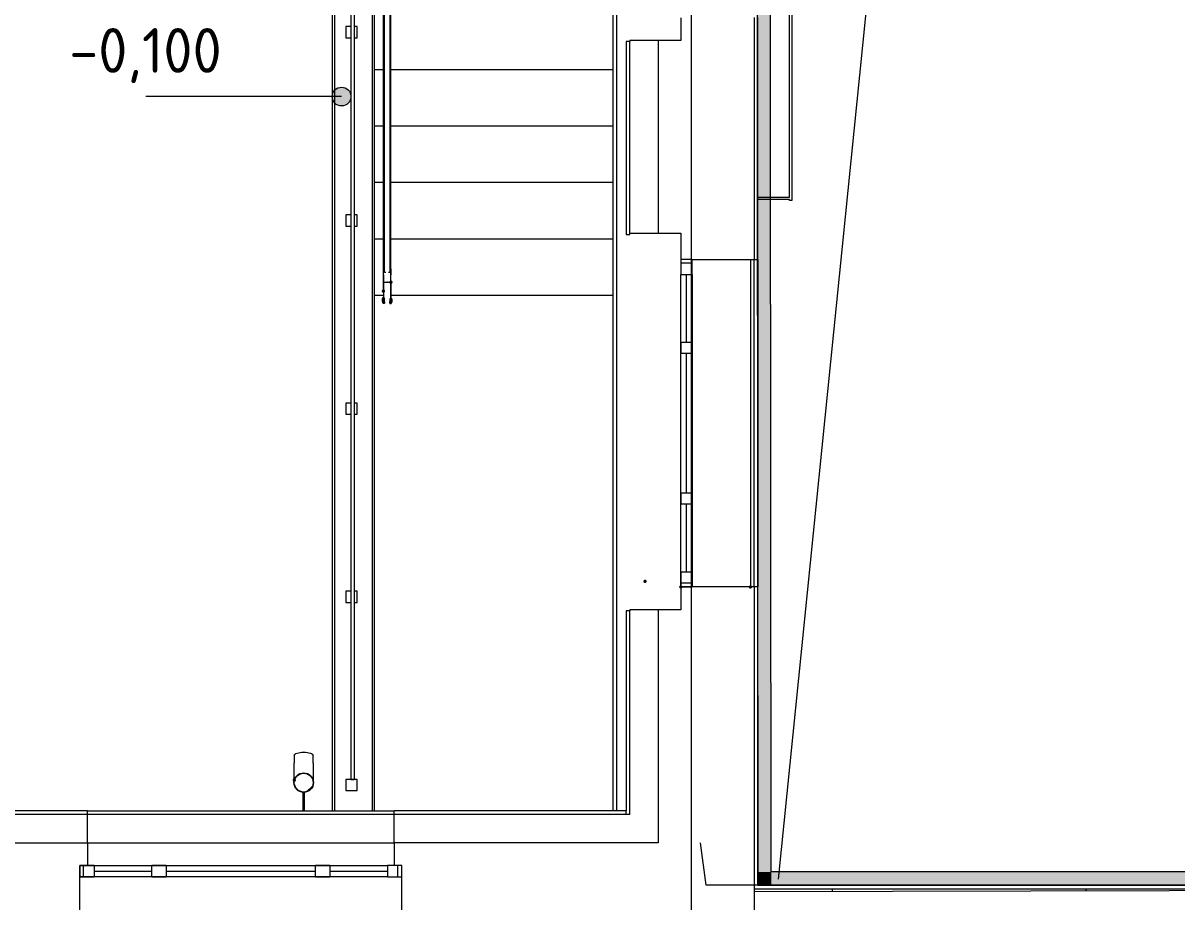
# Model space of a CAD drawing. Header units: millimetres. Extents: x -546 to 1681, y -650 to 1730.
# Drawn here: x 448.7 to 510, y 490.9 to 537.6 of the extents above; entities that cross this region are included whole.
import ezdxf

# ---------------------------------------------------------------- set-up
doc = ezdxf.new("R2010")
doc.units = ezdxf.units.MM

msp = doc.modelspace()

# ---------------------------------------------------------------- hatches: boundary and pattern name
at = {"true_color": 0xf1d696}
h = msp.add_hatch(color=41, dxfattribs=at)
h.dxf.hatch_style = 2
h.paths.add_polyline_path([(488.401, 492.507), (487.701, 492.507), (487.502, 713.711), (488.202, 713.713)])
h = msp.add_hatch(color=7)
h.dxf.hatch_style = 2
h.paths.add_polyline_path([(466.078, 533.704), (465.931, 533.35), (465.578, 533.204), (465.224, 533.35), (465.078, 533.704), (465.224, 534.057), (465.578, 534.204), (465.931, 534.057)])
h = msp.add_hatch(color=7)
h.dxf.hatch_style = 2
h.paths.add_polyline_path([(468.111, 523.837), (468.137, 523.773), (468.201, 523.747), (468.264, 523.773), (468.291, 523.837), (468.291, 523.848), (468.264, 523.911), (468.201, 523.938), (468.137, 523.911), (468.111, 523.848)])
h = msp.add_hatch(color=7)
h.dxf.hatch_style = 2
h.paths.add_polyline_path([(467.711, 523.361), (467.737, 523.297), (467.801, 523.271), (467.864, 523.297), (467.891, 523.361), (467.891, 523.376), (467.864, 523.439), (467.801, 523.466), (467.737, 523.439), (467.711, 523.376)])
h = msp.add_hatch(color=7)
h.dxf.hatch_style = 2
h.paths.add_polyline_path([(467.711, 522.961), (467.737, 522.897), (467.801, 522.871), (467.864, 522.897), (467.891, 522.961), (467.891, 522.973), (467.864, 523.036), (467.801, 523.063), (467.737, 523.036), (467.711, 522.973)])
h = msp.add_hatch(color=7)
h.dxf.hatch_style = 2
h.paths.add_polyline_path([(467.891, 522.931), (467.864, 522.994), (467.801, 523.021), (467.737, 522.994), (467.711, 522.931), (467.711, 522.916), (467.737, 522.852), (467.801, 522.826), (467.864, 522.852), (467.891, 522.916)])
h = msp.add_hatch(color=7)
h.dxf.hatch_style = 2
h.paths.add_polyline_path([(467.711, 522.912), (467.737, 522.848), (467.801, 522.822), (467.864, 522.848), (467.891, 522.912), (467.891, 522.926), (467.864, 522.989), (467.801, 523.016), (467.737, 522.989), (467.711, 522.926)])
h = msp.add_hatch(color=7)
h.dxf.hatch_style = 2
h.paths.add_polyline_path([(467.891, 522.916), (467.864, 522.979), (467.801, 523.006), (467.737, 522.979), (467.711, 522.916), (467.711, 522.902), (467.737, 522.838), (467.801, 522.812), (467.864, 522.838), (467.891, 522.902)])
h = msp.add_hatch(color=7)
h.dxf.hatch_style = 2
h.paths.add_polyline_path([(467.711, 522.898), (467.737, 522.834), (467.801, 522.808), (467.864, 522.834), (467.891, 522.898), (467.891, 522.912), (467.864, 522.975), (467.801, 523.002), (467.737, 522.975), (467.711, 522.912)])
h = msp.add_hatch(color=7)
h.dxf.hatch_style = 2
h.paths.add_polyline_path([(467.891, 522.902), (467.864, 522.965), (467.801, 522.992), (467.737, 522.965), (467.711, 522.902), (467.711, 522.89), (467.737, 522.826), (467.801, 522.8), (467.864, 522.826), (467.891, 522.89)])
h = msp.add_hatch(color=7)
h.dxf.hatch_style = 2
h.paths.add_polyline_path([(467.711, 522.886), (467.737, 522.822), (467.801, 522.796), (467.864, 522.822), (467.891, 522.886), (467.891, 522.898), (467.864, 522.961), (467.801, 522.988), (467.737, 522.961), (467.711, 522.898)])
h = msp.add_hatch(color=7)
h.dxf.hatch_style = 2
h.paths.add_polyline_path([(467.891, 522.89), (467.864, 522.953), (467.801, 522.98), (467.737, 522.953), (467.711, 522.89), (467.711, 522.879), (467.737, 522.815), (467.801, 522.789), (467.864, 522.815), (467.891, 522.879)])
h = msp.add_hatch(color=7)
h.dxf.hatch_style = 2
h.paths.add_polyline_path([(467.711, 522.876), (467.737, 522.812), (467.801, 522.786), (467.864, 522.812), (467.891, 522.876), (467.891, 522.886), (467.864, 522.949), (467.801, 522.976), (467.737, 522.949), (467.711, 522.886)])
h = msp.add_hatch(color=7)
h.dxf.hatch_style = 2
h.paths.add_polyline_path([(467.891, 522.879), (467.864, 522.942), (467.801, 522.969), (467.737, 522.942), (467.711, 522.879), (467.737, 522.806), (467.801, 522.78), (467.864, 522.806)])
h = msp.add_hatch(color=7)
h.dxf.hatch_style = 2
h.paths.add_polyline_path([(467.711, 522.867), (467.737, 522.803), (467.801, 522.777), (467.864, 522.803), (467.891, 522.867), (467.864, 522.939), (467.801, 522.966), (467.737, 522.939)])
h = msp.add_hatch(color=7)
h.dxf.hatch_style = 2
h.paths.add_polyline_path([(467.891, 522.87), (467.864, 522.933), (467.801, 522.96), (467.737, 522.933), (467.711, 522.87), (467.737, 522.798), (467.801, 522.772), (467.864, 522.798)])
h = msp.add_hatch(color=7)
h.dxf.hatch_style = 2
h.paths.add_polyline_path([(467.711, 522.86), (467.737, 522.796), (467.801, 522.77), (467.864, 522.796), (467.891, 522.86), (467.864, 522.93), (467.801, 522.957), (467.737, 522.93)])
h = msp.add_hatch(color=7)
h.dxf.hatch_style = 2
h.paths.add_polyline_path([(467.891, 522.862), (467.864, 522.925), (467.801, 522.952), (467.737, 522.925), (467.711, 522.862), (467.737, 522.792), (467.801, 522.766), (467.864, 522.792)])
h = msp.add_hatch(color=7)
h.dxf.hatch_style = 2
h.paths.add_polyline_path([(467.711, 522.855), (467.737, 522.791), (467.801, 522.765), (467.864, 522.791), (467.891, 522.855), (467.864, 522.923), (467.801, 522.95), (467.737, 522.923)])
h = msp.add_hatch(color=7)
h.dxf.hatch_style = 2
h.paths.add_polyline_path([(467.891, 522.856), (467.864, 522.919), (467.801, 522.946), (467.737, 522.919), (467.711, 522.856), (467.737, 522.788), (467.801, 522.762), (467.864, 522.788)])
h = msp.add_hatch(color=7)
h.dxf.hatch_style = 2
h.paths.add_polyline_path([(467.711, 522.851), (467.737, 522.787), (467.801, 522.761), (467.864, 522.787), (467.891, 522.851), (467.864, 522.918), (467.801, 522.945), (467.737, 522.918)])
h = msp.add_hatch(color=7)
h.dxf.hatch_style = 2
h.paths.add_polyline_path([(467.891, 522.852), (467.864, 522.915), (467.801, 522.942), (467.737, 522.915), (467.711, 522.852), (467.737, 522.785), (467.801, 522.759), (467.864, 522.785)])
h = msp.add_hatch(color=7)
h.dxf.hatch_style = 2
h.paths.add_polyline_path([(467.711, 522.848), (467.737, 522.784), (467.801, 522.758), (467.864, 522.784), (467.891, 522.848), (467.864, 522.914), (467.801, 522.941), (467.737, 522.914)])
h = msp.add_hatch(color=7)
h.dxf.hatch_style = 2
h.paths.add_polyline_path([(467.891, 522.849), (467.864, 522.912), (467.801, 522.939), (467.737, 522.912), (467.711, 522.849), (467.737, 522.784), (467.801, 522.758), (467.864, 522.784)])
h = msp.add_hatch(color=7)
h.dxf.hatch_style = 2
h.paths.add_polyline_path([(467.711, 522.845), (467.737, 522.781), (467.801, 522.755), (467.864, 522.781), (467.891, 522.845), (467.864, 522.911), (467.801, 522.938), (467.737, 522.911)])
h = msp.add_hatch(color=7)
h.dxf.hatch_style = 2
h.paths.add_polyline_path([(467.801, 522.938), (467.737, 522.911), (467.711, 522.848), (467.737, 522.784), (467.801, 522.758), (467.864, 522.784), (467.891, 522.848), (467.864, 522.911)])
h = msp.add_hatch(color=7)
h.dxf.hatch_style = 2
h.paths.add_polyline_path([(467.711, 522.837), (467.737, 522.773), (467.801, 522.747), (467.864, 522.773), (467.891, 522.837), (467.864, 522.908), (467.801, 522.935), (467.737, 522.908)])
h = msp.add_hatch(color=7)
h.dxf.hatch_style = 2
h.paths.add_polyline_path([(467.712, 522.817), (467.747, 522.758), (467.813, 522.739), (467.873, 522.773), (467.891, 522.84), (467.856, 522.908), (467.79, 522.926), (467.73, 522.892)])
h = msp.add_hatch(color=7)
h.dxf.hatch_style = 2
h.paths.add_polyline_path([(467.713, 522.809), (467.748, 522.75), (467.814, 522.731), (467.874, 522.765), (467.892, 522.832), (467.857, 522.9), (467.791, 522.918), (467.731, 522.884)])
h = msp.add_hatch(color=7)
h.dxf.hatch_style = 2
h.paths.add_polyline_path([(467.715, 522.801), (467.75, 522.742), (467.816, 522.724), (467.876, 522.76), (467.893, 522.826), (467.857, 522.892), (467.79, 522.91), (467.731, 522.875)])
h = msp.add_hatch(color=7)
h.dxf.hatch_style = 2
h.paths.add_polyline_path([(468.282, 522.778), (468.272, 522.846), (468.217, 522.887), (468.148, 522.877), (468.107, 522.821), (468.116, 522.745), (468.171, 522.704), (468.239, 522.714)])
h = msp.add_hatch(color=7)
h.dxf.hatch_style = 2
h.paths.add_polyline_path([(468.284, 522.786), (468.274, 522.854), (468.219, 522.895), (468.15, 522.885), (468.109, 522.829), (468.118, 522.753), (468.173, 522.712), (468.241, 522.722)])
h = msp.add_hatch(color=7)
h.dxf.hatch_style = 2
h.paths.add_polyline_path([(468.289, 522.812), (468.271, 522.879), (468.211, 522.913), (468.145, 522.895), (468.11, 522.835), (468.128, 522.76), (468.188, 522.726), (468.254, 522.745)])
h = msp.add_hatch(color=7)
h.dxf.hatch_style = 2
h.paths.add_polyline_path([(468.291, 522.931), (468.264, 522.994), (468.201, 523.021), (468.137, 522.994), (468.111, 522.931), (468.111, 522.916), (468.137, 522.852), (468.201, 522.826), (468.264, 522.852), (468.291, 522.916)])
h = msp.add_hatch(color=7)
h.dxf.hatch_style = 2
h.paths.add_polyline_path([(468.111, 522.912), (468.137, 522.848), (468.201, 522.822), (468.264, 522.848), (468.291, 522.912), (468.291, 522.926), (468.264, 522.989), (468.201, 523.016), (468.137, 522.989), (468.111, 522.926)])
h = msp.add_hatch(color=7)
h.dxf.hatch_style = 2
h.paths.add_polyline_path([(468.291, 522.916), (468.264, 522.979), (468.201, 523.006), (468.137, 522.979), (468.111, 522.916), (468.111, 522.902), (468.137, 522.838), (468.201, 522.812), (468.264, 522.838), (468.291, 522.902)])
h = msp.add_hatch(color=7)
h.dxf.hatch_style = 2
h.paths.add_polyline_path([(468.111, 522.898), (468.137, 522.834), (468.201, 522.808), (468.264, 522.834), (468.291, 522.898), (468.291, 522.912), (468.264, 522.975), (468.201, 523.002), (468.137, 522.975), (468.111, 522.912)])
h = msp.add_hatch(color=7)
h.dxf.hatch_style = 2
h.paths.add_polyline_path([(468.291, 522.902), (468.264, 522.965), (468.201, 522.992), (468.137, 522.965), (468.111, 522.902), (468.111, 522.89), (468.137, 522.826), (468.201, 522.8), (468.264, 522.826), (468.291, 522.89)])
h = msp.add_hatch(color=7)
h.dxf.hatch_style = 2
h.paths.add_polyline_path([(468.111, 522.886), (468.137, 522.822), (468.201, 522.796), (468.264, 522.822), (468.291, 522.886), (468.291, 522.898), (468.264, 522.961), (468.201, 522.988), (468.137, 522.961), (468.111, 522.898)])
h = msp.add_hatch(color=7)
h.dxf.hatch_style = 2
h.paths.add_polyline_path([(468.291, 522.89), (468.264, 522.953), (468.201, 522.98), (468.137, 522.953), (468.111, 522.89), (468.111, 522.879), (468.137, 522.815), (468.201, 522.789), (468.264, 522.815), (468.291, 522.879)])
h = msp.add_hatch(color=7)
h.dxf.hatch_style = 2
h.paths.add_polyline_path([(468.111, 522.876), (468.137, 522.812), (468.201, 522.786), (468.264, 522.812), (468.291, 522.876), (468.291, 522.886), (468.264, 522.949), (468.201, 522.976), (468.137, 522.949), (468.111, 522.886)])
h = msp.add_hatch(color=7)
h.dxf.hatch_style = 2
h.paths.add_polyline_path([(468.291, 522.879), (468.264, 522.942), (468.201, 522.969), (468.137, 522.942), (468.111, 522.879), (468.137, 522.806), (468.201, 522.78), (468.264, 522.806)])
h = msp.add_hatch(color=7)
h.dxf.hatch_style = 2
h.paths.add_polyline_path([(468.111, 522.867), (468.137, 522.803), (468.201, 522.777), (468.264, 522.803), (468.291, 522.867), (468.264, 522.939), (468.201, 522.966), (468.137, 522.939)])
h = msp.add_hatch(color=7)
h.dxf.hatch_style = 2
h.paths.add_polyline_path([(468.291, 522.87), (468.264, 522.933), (468.201, 522.96), (468.137, 522.933), (468.111, 522.87), (468.137, 522.798), (468.201, 522.772), (468.264, 522.798)])
h = msp.add_hatch(color=7)
h.dxf.hatch_style = 2
h.paths.add_polyline_path([(468.111, 522.86), (468.137, 522.796), (468.201, 522.77), (468.264, 522.796), (468.291, 522.86), (468.264, 522.93), (468.201, 522.957), (468.137, 522.93)])
h = msp.add_hatch(color=7)
h.dxf.hatch_style = 2
h.paths.add_polyline_path([(468.291, 522.862), (468.264, 522.925), (468.201, 522.952), (468.137, 522.925), (468.111, 522.862), (468.137, 522.792), (468.201, 522.766), (468.264, 522.792)])
h = msp.add_hatch(color=7)
h.dxf.hatch_style = 2
h.paths.add_polyline_path([(468.111, 522.855), (468.137, 522.791), (468.201, 522.765), (468.264, 522.791), (468.291, 522.855), (468.264, 522.923), (468.201, 522.95), (468.137, 522.923)])
h = msp.add_hatch(color=7)
h.dxf.hatch_style = 2
h.paths.add_polyline_path([(468.291, 522.856), (468.264, 522.919), (468.201, 522.946), (468.137, 522.919), (468.111, 522.856), (468.137, 522.788), (468.201, 522.762), (468.264, 522.788)])
h = msp.add_hatch(color=7)
h.dxf.hatch_style = 2
h.paths.add_polyline_path([(468.111, 522.851), (468.137, 522.787), (468.201, 522.761), (468.264, 522.787), (468.291, 522.851), (468.264, 522.918), (468.201, 522.945), (468.137, 522.918)])
h = msp.add_hatch(color=7)
h.dxf.hatch_style = 2
h.paths.add_polyline_path([(468.291, 522.852), (468.264, 522.915), (468.201, 522.942), (468.137, 522.915), (468.111, 522.852), (468.137, 522.785), (468.201, 522.759), (468.264, 522.785)])
h = msp.add_hatch(color=7)
h.dxf.hatch_style = 2
h.paths.add_polyline_path([(468.111, 522.848), (468.137, 522.784), (468.201, 522.758), (468.264, 522.784), (468.291, 522.848), (468.264, 522.914), (468.201, 522.941), (468.137, 522.914)])
h = msp.add_hatch(color=7)
h.dxf.hatch_style = 2
h.paths.add_polyline_path([(468.291, 522.849), (468.264, 522.912), (468.201, 522.939), (468.137, 522.912), (468.111, 522.849), (468.137, 522.784), (468.201, 522.758), (468.264, 522.784)])
h = msp.add_hatch(color=7)
h.dxf.hatch_style = 2
h.paths.add_polyline_path([(468.201, 522.938), (468.137, 522.911), (468.111, 522.848), (468.137, 522.784), (468.201, 522.758), (468.264, 522.784), (468.291, 522.848), (468.264, 522.911)])
h = msp.add_hatch(color=7)
h.dxf.hatch_style = 2
h.paths.add_polyline_path([(468.291, 522.848), (468.264, 522.911), (468.201, 522.938), (468.137, 522.911), (468.111, 522.848), (468.137, 522.776), (468.201, 522.75), (468.264, 522.776)])
h = msp.add_hatch(color=7)
h.dxf.hatch_style = 2
h.paths.add_polyline_path([(468.291, 522.84), (468.264, 522.903), (468.201, 522.93), (468.137, 522.903), (468.111, 522.84), (468.137, 522.768), (468.201, 522.742), (468.264, 522.768)])
h = msp.add_hatch(color=7)
h.dxf.hatch_style = 2
h.paths.add_polyline_path([(468.29, 522.82), (468.272, 522.887), (468.212, 522.921), (468.146, 522.903), (468.111, 522.843), (468.129, 522.768), (468.189, 522.734), (468.255, 522.753)])
h = msp.add_hatch(color=7)
h.dxf.hatch_style = 2
h.paths.add_polyline_path([(468.286, 522.794), (468.276, 522.862), (468.221, 522.903), (468.152, 522.893), (468.111, 522.837), (468.12, 522.761), (468.175, 522.72), (468.243, 522.73)])
h = msp.add_hatch(color=7)
h.dxf.hatch_style = 2
h.paths.add_polyline_path([(467.725, 522.758), (467.768, 522.704), (467.836, 522.696), (467.89, 522.739), (467.898, 522.807), (467.853, 522.868), (467.785, 522.876), (467.731, 522.833)])
h = msp.add_hatch(color=7)
h.dxf.hatch_style = 2
h.paths.add_polyline_path([(467.73, 522.743), (467.778, 522.693), (467.846, 522.69), (467.897, 522.737), (467.899, 522.806), (467.849, 522.864), (467.78, 522.867), (467.73, 522.82)])
h = msp.add_hatch(color=7)
h.dxf.hatch_style = 2
h.paths.add_polyline_path([(467.735, 522.732), (467.784, 522.684), (467.853, 522.685), (467.901, 522.734), (467.9, 522.803), (467.848, 522.858), (467.779, 522.857), (467.731, 522.808)])
h = msp.add_hatch(color=7)
h.dxf.hatch_style = 2
h.paths.add_polyline_path([(467.736, 522.728), (467.784, 522.678), (467.852, 522.675), (467.903, 522.722), (467.905, 522.791), (467.855, 522.849), (467.786, 522.852), (467.736, 522.805)])
h = msp.add_hatch(color=7)
h.dxf.hatch_style = 2
h.paths.add_polyline_path([(468.264, 522.726), (468.265, 522.795), (468.217, 522.844), (468.148, 522.845), (468.099, 522.797), (468.095, 522.721), (468.143, 522.672), (468.212, 522.671)])
h = msp.add_hatch(color=7)
h.dxf.hatch_style = 2
h.paths.add_polyline_path([(468.269, 522.738), (468.267, 522.807), (468.216, 522.854), (468.148, 522.851), (468.1, 522.801), (468.1, 522.724), (468.15, 522.677), (468.219, 522.68)])
h = msp.add_hatch(color=7)
h.dxf.hatch_style = 2
h.paths.add_polyline_path([(468.27, 522.741), (468.271, 522.81), (468.223, 522.859), (468.154, 522.86), (468.105, 522.812), (468.101, 522.736), (468.149, 522.687), (468.218, 522.686)])
h = msp.add_hatch(color=7)
h.dxf.hatch_style = 2
h.paths.add_polyline_path([(468.279, 522.767), (468.271, 522.835), (468.217, 522.878), (468.149, 522.87), (468.106, 522.816), (468.112, 522.741), (468.166, 522.698), (468.234, 522.706)])
h = msp.add_hatch(color=7)
h.dxf.hatch_style = 2
h.paths.add_polyline_path([(468.275, 522.753), (468.273, 522.822), (468.222, 522.869), (468.154, 522.866), (468.106, 522.816), (468.106, 522.739), (468.156, 522.692), (468.225, 522.695)])
h = msp.add_hatch(color=7)
h.dxf.hatch_style = 2
h.paths.add_polyline_path([(481.611, 507.94), (481.637, 507.876), (481.701, 507.85), (481.764, 507.876), (481.791, 507.94), (481.764, 508.011), (481.701, 508.038), (481.637, 508.011)])
h = msp.add_hatch(color=7)
h.dxf.hatch_style = 2
h.paths.add_polyline_path([(483.691, 507.648), (483.664, 507.711), (483.601, 507.738), (483.537, 507.711), (483.511, 507.648), (483.537, 507.576), (483.601, 507.55), (483.664, 507.576)])
h = msp.add_hatch(color=7)
h.dxf.hatch_style = 2
h.paths.add_polyline_path([(487.391, 507.648), (487.364, 507.711), (487.301, 507.738), (487.237, 507.711), (487.211, 507.648), (487.237, 507.576), (487.301, 507.55), (487.364, 507.576)])
h = msp.add_hatch(color=7)
h.dxf.hatch_style = 2
h.paths.add_polyline_path([(462.976, 497.378), (463.002, 497.314), (463.066, 497.288), (463.129, 497.314), (463.156, 497.378), (463.156, 497.39), (463.129, 497.453), (463.066, 497.48), (463.002, 497.453), (462.976, 497.39)])
h = msp.add_hatch(color=41, dxfattribs=at)
h.dxf.hatch_style = 2
h.paths.add_polyline_path([(488.401, 492.507), (488.401, 491.807), (487.701, 491.807)])
h = msp.add_hatch(color=41, dxfattribs=at)
h.dxf.hatch_style = 2
h.paths.add_polyline_path([(488.401, 492.507), (487.702, 491.807), (487.701, 492.507)])
h = msp.add_hatch(color=41, dxfattribs=at)
h.dxf.hatch_style = 2
h.paths.add_polyline_path([(604.299, 492.507), (604.301, 491.807), (488.401, 491.807), (488.401, 492.507)])

# ---------------------------------------------------------------- linework, layer by layer
at = {"color": 7, "lineweight": 0}
for points in [[(484.173, 197.821), (484.173, 730.152)], [(487.502, 713.711), (487.701, 491.807)], [(488.401, 492.507), (488.202, 713.713)], [(489.372, 528.355), (489.372, 714.035)], [(489.492, 714.035), (489.492, 528.185)], [(480.001, 495.748), (480.001, 592.14)], [(480.201, 495.748), (480.201, 592.141)], [(466.085, 497.421), (466.085, 579.684)], [(466.245, 579.684), (466.245, 497.421)], [(465.101, 495.748), (465.101, 578.698)], [(465.201, 578.698), (465.201, 495.748)], [(467.201, 578.498), (467.201, 495.748)], [(467.301, 578.598), (467.301, 495.748)], [(467.801, 574.131), (467.801, 524.545)], [(467.801, 524.455), (467.801, 574.041)], [(467.851, 524.348), (467.851, 574.148)], [(468.151, 524.348), (468.151, 574.148)], [(468.201, 524.545), (468.201, 574.131)], [(468.201, 524.455), (468.201, 574.041)], [(483.601, 537.891), (483.601, 536.689)], [(487.501, 537.898), (487.501, 525.048)], [(487.701, 525.048), (487.701, 537.898)], [(466.085, 537.421), (465.801, 537.421)], [(465.801, 537.421), (465.801, 536.821)], [(466.401, 537.421), (466.245, 537.421)], [(466.401, 536.821), (466.401, 537.421)], [(465.801, 536.821), (466.085, 536.821)], [(466.245, 536.821), (466.401, 536.821)], [(480.901, 536.629), (480.701, 536.629)], [(480.701, 536.629), (480.701, 526.377)], [(482.401, 536.689), (480.901, 536.689)], [(480.901, 536.689), (480.901, 536.629)], [(480.901, 526.438), (480.901, 536.629)], [(483.601, 536.689), (482.401, 536.689)], [(482.401, 536.689), (482.401, 526.438)], [(467.301, 535.148), (467.801, 535.148)], [(467.301, 535.148), (467.801, 535.148)], [(468.201, 535.148), (480.001, 535.148)], [(468.201, 535.148), (480.001, 535.148)], [(460.101, 533.704), (455.182, 533.704)], [(465.578, 533.704), (460.101, 533.704)], [(467.301, 532.148), (467.801, 532.148)], [(467.301, 532.148), (467.801, 532.148)], [(468.201, 532.148), (480.001, 532.148)], [(468.201, 532.148), (480.001, 532.148)], [(467.301, 529.148), (467.801, 529.148)], [(467.301, 529.148), (467.801, 529.148)], [(468.201, 529.148), (480.001, 529.148)], [(468.201, 529.148), (480.001, 529.148)], [(487.701, 528.355), (489.372, 528.355)], [(489.372, 528.235), (487.701, 528.235)], [(489.372, 528.185), (489.372, 528.235)], [(489.492, 528.185), (489.372, 528.185)], [(466.085, 527.421), (465.801, 527.421)], [(465.801, 527.421), (465.801, 526.821)], [(466.401, 527.421), (466.245, 527.421)], [(466.401, 526.821), (466.401, 527.421)], [(465.801, 526.821), (466.085, 526.821)], [(466.245, 526.821), (466.401, 526.821)], [(467.301, 526.148), (467.801, 526.148)], [(467.301, 526.148), (467.801, 526.148)], [(468.201, 526.148), (480.001, 526.148)], [(468.201, 526.148), (480.001, 526.148)], [(480.701, 526.377), (480.901, 526.377)], [(480.901, 526.377), (480.901, 526.438)], [(480.901, 526.438), (482.401, 526.438)], [(482.401, 526.438), (483.601, 526.438)], [(483.601, 526.438), (483.601, 525.048)], [(484.201, 525.048), (483.601, 525.048)], [(483.601, 525.048), (483.601, 524.248)], [(483.601, 525.048), (483.601, 524.248)], [(484.201, 525.048), (483.601, 525.048)], [(484.201, 524.848), (483.601, 524.848)], [(484.201, 525.048), (487.501, 525.048)], [(484.201, 524.248), (484.201, 525.048)], [(484.201, 524.248), (484.201, 525.048)], [(487.301, 525.048), (487.301, 507.648)], [(487.501, 525.048), (487.701, 525.048)], [(487.501, 507.648), (487.501, 525.048)], [(487.701, 525.048), (487.701, 507.648)], [(467.801, 524.526), (467.801, 524.545)], [(467.801, 524.5), (467.801, 524.526)], [(467.801, 524.474), (467.801, 524.5)], [(467.801, 524.448), (467.801, 524.474)], [(467.801, 524.227), (467.801, 524.455)], [(467.801, 524.421), (467.801, 524.448)], [(467.801, 524.394), (467.801, 524.421)], [(467.801, 524.367), (467.801, 524.394)], [(467.801, 524.339), (467.801, 524.367)], [(467.801, 524.311), (467.801, 524.339)], [(467.801, 524.283), (467.801, 524.311)], [(467.801, 524.255), (467.801, 524.283)], [(467.801, 524.227), (467.801, 524.255)], [(467.801, 524.227), (467.801, 523.848)], [(467.801, 523.848), (467.801, 524.227)], [(467.926, 524.348), (467.851, 524.348)], [(468.151, 524.348), (468.074, 524.348)], [(468.201, 524.545), (468.201, 524.52)], [(468.201, 524.52), (468.201, 524.495)], [(468.201, 524.495), (468.201, 524.468)], [(468.201, 524.468), (468.201, 524.442)], [(468.201, 524.227), (468.201, 524.455)], [(468.201, 524.442), (468.201, 524.415)], [(468.201, 524.415), (468.201, 524.388)], [(468.201, 524.388), (468.201, 524.361)], [(468.201, 524.361), (468.201, 524.333)], [(468.201, 524.333), (468.201, 524.305)], [(468.201, 524.305), (468.201, 524.277)], [(468.201, 524.277), (468.201, 524.249)], [(468.201, 524.249), (468.201, 524.227)], [(468.201, 523.848), (468.201, 524.227)], [(468.201, 523.848), (468.201, 524.227)], [(483.601, 524.248), (484.201, 524.248)], [(483.601, 520.648), (483.601, 524.248)], [(483.901, 520.648), (483.901, 524.248)], [(484.201, 524.248), (484.201, 520.648)], [(467.801, 523.848), (467.801, 523.808)], [(467.801, 523.848), (468.201, 523.848)], [(467.801, 523.848), (467.801, 523.748)], [(467.801, 523.748), (467.801, 523.848)], [(467.801, 523.797), (467.801, 523.837)], [(467.801, 523.808), (467.801, 523.768)], [(467.801, 523.757), (467.801, 523.797)], [(467.801, 523.768), (467.801, 523.728)], [(467.801, 523.717), (467.801, 523.757)], [(467.801, 523.728), (467.801, 523.688)], [(467.801, 523.678), (467.801, 523.717)], [(467.801, 523.688), (467.801, 523.649)], [(467.801, 523.638), (467.801, 523.678)], [(467.801, 523.649), (467.801, 523.61)], [(467.801, 523.599), (467.801, 523.638)], [(467.801, 523.61), (467.801, 523.571)], [(467.801, 523.561), (467.801, 523.599)], [(467.801, 523.571), (467.801, 523.533)], [(467.801, 523.523), (467.801, 523.561)], [(467.801, 523.533), (467.801, 523.495)], [(467.801, 523.485), (467.801, 523.523)], [(467.978, 523.848), (468.025, 523.848)], [(468.001, 523.848), (467.978, 523.848)], [(468.025, 523.848), (468.001, 523.848)], [(468.201, 523.848), (468.201, 523.808)], [(468.201, 523.748), (468.201, 523.848)], [(468.201, 523.748), (468.201, 523.848)], [(468.201, 523.797), (468.201, 523.837)], [(468.201, 523.808), (468.201, 523.768)], [(468.201, 523.757), (468.201, 523.797)], [(468.201, 523.768), (468.201, 523.728)], [(468.201, 523.717), (468.201, 523.757)], [(468.201, 523.728), (468.201, 523.688)], [(468.201, 523.678), (468.201, 523.717)], [(468.201, 523.688), (468.201, 523.649)], [(468.201, 523.638), (468.201, 523.678)], [(468.201, 523.649), (468.201, 523.61)], [(468.201, 523.599), (468.201, 523.638)], [(468.201, 523.61), (468.201, 523.571)], [(468.201, 523.561), (468.201, 523.599)], [(468.201, 523.571), (468.201, 523.533)], [(468.201, 523.523), (468.201, 523.561)], [(468.201, 523.533), (468.201, 523.495)], [(468.201, 523.485), (468.201, 523.523)], [(467.301, 523.148), (467.801, 523.148)], [(467.301, 523.148), (467.801, 523.148)], [(467.801, 523.495), (467.801, 523.458)], [(467.801, 523.448), (467.801, 523.485)], [(467.801, 523.458), (467.801, 523.422)], [(467.801, 523.412), (467.801, 523.448)], [(467.801, 523.422), (467.801, 523.386)], [(467.801, 523.376), (467.801, 523.412)], [(467.801, 523.386), (467.801, 523.351)], [(467.801, 523.351), (467.801, 523.316)], [(467.801, 523.316), (467.801, 523.283)], [(467.801, 523.283), (467.801, 523.25)], [(467.801, 523.25), (467.801, 523.219)], [(467.801, 523.219), (467.801, 523.188)], [(467.801, 523.188), (467.801, 523.159)], [(467.801, 523.159), (467.801, 523.13)], [(467.801, 523.13), (467.801, 523.103)], [(467.801, 523.103), (467.801, 523.077)], [(467.801, 523.077), (467.801, 523.052)], [(467.801, 523.052), (467.801, 523.028)], [(467.801, 523.028), (467.801, 523.006)], [(467.801, 523.006), (467.801, 522.985)], [(467.801, 522.985), (467.801, 522.966)], [(467.801, 522.966), (467.801, 522.947)], [(467.801, 522.943), (467.801, 522.961)], [(467.801, 522.947), (467.801, 522.931)], [(467.801, 522.926), (467.801, 522.943)], [(468.201, 523.495), (468.201, 523.458)], [(468.201, 523.448), (468.201, 523.485)], [(468.201, 523.458), (468.201, 523.422)], [(468.201, 523.412), (468.201, 523.448)], [(468.201, 523.422), (468.201, 523.386)], [(468.201, 523.376), (468.201, 523.412)], [(468.201, 523.386), (468.201, 523.351)], [(468.201, 523.341), (468.201, 523.376)], [(468.201, 523.351), (468.201, 523.316)], [(468.201, 523.307), (468.201, 523.341)], [(468.201, 523.316), (468.201, 523.283)], [(468.201, 523.274), (468.201, 523.307)], [(468.201, 523.283), (468.201, 523.25)], [(468.201, 523.242), (468.201, 523.274)], [(468.201, 523.25), (468.201, 523.219)], [(468.201, 523.21), (468.201, 523.242)], [(468.201, 523.219), (468.201, 523.188)], [(468.201, 523.18), (468.201, 523.21)], [(468.201, 523.188), (468.201, 523.159)], [(468.201, 523.151), (468.201, 523.18)], [(468.201, 523.159), (468.201, 523.13)], [(468.201, 523.123), (468.201, 523.151)], [(468.201, 523.148), (480.001, 523.148)], [(468.201, 523.148), (480.001, 523.148)], [(468.201, 523.13), (468.201, 523.103)], [(468.201, 523.096), (468.201, 523.123)], [(468.201, 523.103), (468.201, 523.077)], [(468.201, 523.07), (468.201, 523.096)], [(468.201, 523.077), (468.201, 523.052)], [(468.201, 523.045), (468.201, 523.07)], [(468.201, 523.052), (468.201, 523.028)], [(468.201, 523.022), (468.201, 523.045)], [(468.201, 523.028), (468.201, 523.006)], [(468.201, 523), (468.201, 523.022)], [(468.201, 523.006), (468.201, 522.985)], [(468.201, 522.98), (468.201, 523)], [(468.201, 522.985), (468.201, 522.966)], [(468.201, 522.961), (468.201, 522.98)], [(468.201, 522.966), (468.201, 522.947)], [(468.201, 522.943), (468.201, 522.961)], [(468.201, 522.947), (468.201, 522.931)], [(468.201, 522.926), (468.201, 522.943)], [(483.601, 520.648), (484.201, 520.648)], [(483.601, 520.048), (483.601, 520.648)], [(483.601, 520.648), (483.601, 520.048)], [(484.201, 520.648), (484.201, 520.048)], [(484.201, 520.048), (484.201, 520.648)], [(484.201, 520.048), (483.601, 520.048)], [(483.601, 512.648), (483.601, 520.048)], [(483.901, 512.648), (483.901, 520.048)], [(484.201, 520.048), (484.201, 512.648)], [(466.085, 517.421), (465.801, 517.421)], [(465.801, 517.421), (465.801, 516.821)], [(466.401, 517.421), (466.245, 517.421)], [(466.401, 516.821), (466.401, 517.421)], [(465.801, 516.821), (466.085, 516.821)], [(466.245, 516.821), (466.401, 516.821)], [(483.601, 512.648), (484.201, 512.648)], [(483.601, 512.048), (483.601, 512.648)], [(483.601, 512.648), (483.601, 512.048)], [(484.201, 512.648), (484.201, 512.048)], [(484.201, 512.048), (484.201, 512.648)], [(484.201, 512.048), (483.601, 512.048)], [(483.601, 508.448), (483.601, 512.048)], [(483.901, 508.448), (483.901, 512.048)], [(484.201, 512.048), (484.201, 508.448)], [(483.601, 508.448), (484.201, 508.448)], [(483.601, 507.648), (483.601, 508.448)], [(483.601, 508.448), (483.601, 507.648)], [(484.201, 508.448), (484.201, 507.648)], [(484.201, 507.648), (484.201, 508.448)], [(484.201, 507.848), (483.601, 507.848)], [(484.201, 507.648), (483.601, 507.648)], [(483.601, 507.648), (484.201, 507.648)], [(483.601, 507.64), (483.601, 506.438)], [(487.501, 507.648), (484.201, 507.648)], [(487.501, 507.648), (487.501, 488.948)], [(487.701, 507.648), (487.501, 507.648)], [(487.701, 491.807), (487.701, 507.648)], [(466.085, 507.421), (465.801, 507.421)], [(465.801, 507.421), (465.801, 506.821)], [(466.401, 507.421), (466.245, 507.421)], [(466.401, 506.821), (466.401, 507.421)], [(465.801, 506.821), (466.085, 506.821)], [(466.245, 506.821), (466.401, 506.821)], [(480.901, 506.377), (480.701, 506.377)], [(480.701, 506.377), (480.701, 495.748)], [(482.401, 506.438), (480.901, 506.438)], [(480.901, 506.438), (480.901, 506.377)], [(480.901, 495.548), (480.901, 506.377)], [(483.601, 506.438), (482.401, 506.438)], [(482.401, 506.438), (482.401, 494.048)], [(463.066, 498.708), (463.076, 498.74), (463.105, 498.768), (463.151, 498.795), (463.212, 498.817), (463.286, 498.836), (463.371, 498.85), (463.465, 498.859), (463.566, 498.862)], [(463.066, 498.709), (463.066, 498.284)], [(463.566, 498.862), (463.666, 498.859), (463.76, 498.85), (463.845, 498.836), (463.919, 498.817), (463.98, 498.795), (464.026, 498.768), (464.056, 498.74), (464.066, 498.708)], [(464.066, 498.284), (464.066, 498.709)], [(463.566, 496.728), (463.461, 496.738), (463.363, 496.768), (463.275, 496.816), (463.198, 496.88), (463.135, 496.956), (463.087, 497.045), (463.056, 497.142), (463.046, 497.248), (463.056, 497.352), (463.087, 497.45), (463.135, 497.538), (463.198, 497.615), (463.275, 497.679), (463.363, 497.727), (463.461, 497.757), (463.566, 497.768)], [(463.066, 498.26), (463.066, 498.284)], [(463.066, 498.204), (463.066, 498.26)], [(463.066, 498.149), (463.066, 498.204)], [(463.066, 498.094), (463.066, 498.149)], [(463.066, 498.041), (463.066, 498.094)], [(463.066, 497.988), (463.066, 498.041)], [(463.066, 497.937), (463.066, 497.988)], [(463.066, 497.887), (463.066, 497.937)], [(463.066, 497.839), (463.066, 497.887)], [(463.066, 497.792), (463.066, 497.839)], [(463.066, 497.746), (463.066, 497.792)], [(463.566, 497.768), (463.67, 497.757), (463.768, 497.727), (463.856, 497.679), (463.933, 497.615), (463.997, 497.538), (464.045, 497.45), (464.075, 497.352), (464.086, 497.248), (464.075, 497.142), (464.045, 497.045), (463.997, 496.956), (463.933, 496.88), (463.856, 496.816), (463.768, 496.768), (463.67, 496.738), (463.566, 496.728)], [(464.066, 498.284), (464.066, 498.227)], [(464.066, 498.227), (464.066, 498.172)], [(464.066, 498.172), (464.066, 498.117)], [(464.066, 498.117), (464.066, 498.063)], [(464.066, 498.063), (464.066, 498.01)], [(464.066, 498.01), (464.066, 497.958)], [(464.066, 497.958), (464.066, 497.908)], [(464.066, 497.908), (464.066, 497.859)], [(464.066, 497.859), (464.066, 497.811)], [(464.066, 497.811), (464.066, 497.765)], [(464.066, 497.765), (464.066, 497.721)], [(463.566, 496.748), (463.465, 496.758), (463.371, 496.787), (463.286, 496.833), (463.212, 496.894), (463.151, 496.968), (463.105, 497.053), (463.076, 497.147), (463.066, 497.248), (463.076, 497.348), (463.105, 497.442), (463.151, 497.527), (463.212, 497.601), (463.286, 497.662), (463.371, 497.708), (463.465, 497.737), (463.566, 497.748)], [(463.066, 497.702), (463.066, 497.746)], [(463.066, 497.66), (463.066, 497.702)], [(463.066, 497.62), (463.066, 497.66)], [(463.066, 497.581), (463.066, 497.62)], [(463.066, 497.544), (463.066, 497.581)], [(463.066, 497.51), (463.066, 497.544)], [(463.066, 497.477), (463.066, 497.51)], [(463.066, 497.446), (463.066, 497.477)], [(463.066, 497.417), (463.066, 497.446)], [(463.066, 497.39), (463.066, 497.417)], [(463.566, 497.748), (463.666, 497.737), (463.76, 497.708), (463.845, 497.662), (463.919, 497.601), (463.98, 497.527), (464.026, 497.442), (464.056, 497.348), (464.066, 497.248), (464.056, 497.147), (464.026, 497.053), (463.98, 496.968), (463.919, 496.894), (463.845, 496.833), (463.76, 496.787), (463.666, 496.758), (463.566, 496.748)], [(464.066, 497.721), (464.066, 497.678)], [(464.066, 497.678), (464.066, 497.636)], [(464.066, 497.636), (464.066, 497.597)], [(464.066, 497.597), (464.066, 497.559)], [(464.066, 497.559), (464.066, 497.524)], [(464.066, 497.524), (464.066, 497.49)], [(464.066, 497.49), (464.066, 497.458)], [(464.066, 497.458), (464.066, 497.429)], [(464.066, 497.429), (464.066, 497.401)], [(464.066, 497.401), (464.066, 497.378)], [(466.401, 497.421), (465.801, 497.421)], [(465.801, 497.421), (465.801, 496.821)], [(466.085, 497.421), (466.245, 497.421)], [(466.401, 496.821), (466.401, 497.421)], [(463.516, 496.739), (463.516, 495.748)], [(463.616, 495.748), (463.616, 496.739)], [(463.755, 496.791), (464.01, 497.045)], [(465.801, 496.821), (466.401, 496.821)], [(452.073, 495.748), (439.296, 495.748)], [(452.073, 495.548), (439.296, 495.548)], [(452.073, 495.748), (468.373, 495.748)], [(452.073, 494.048), (452.073, 495.748)], [(468.373, 495.548), (452.073, 495.548)], [(480.701, 495.748), (468.373, 495.748)], [(468.373, 494.048), (468.373, 495.748)], [(480.901, 495.548), (468.373, 495.548)], [(480.701, 495.548), (480.701, 495.748)], [(439.296, 494.048), (452.073, 494.048)], [(452.073, 494.048), (468.373, 494.048)], [(452.073, 494.048), (452.073, 492.848)], [(482.401, 494.048), (468.373, 494.048)], [(468.373, 494.048), (468.373, 492.848)], [(484.951, 491.807), (484.651, 494.048)], [(451.673, 492.248), (451.673, 492.848)], [(451.673, 492.848), (452.433, 492.848)], [(451.673, 492.848), (451.673, 492.248)], [(452.433, 492.848), (451.673, 492.848)], [(451.673, 488.948), (451.673, 492.248)], [(452.433, 492.248), (451.673, 492.248)], [(451.673, 492.248), (452.433, 492.248)], [(451.873, 492.248), (451.873, 492.848)], [(452.433, 492.848), (452.433, 492.248)], [(452.433, 492.848), (455.493, 492.848)], [(452.433, 492.548), (455.493, 492.548)], [(455.493, 492.248), (452.433, 492.248)], [(455.493, 492.248), (455.493, 492.848)], [(455.493, 492.848), (456.253, 492.848)], [(456.253, 492.848), (455.493, 492.848)], [(456.253, 492.248), (455.493, 492.248)], [(455.493, 492.248), (456.253, 492.248)], [(456.253, 492.848), (456.253, 492.248)], [(456.253, 492.848), (464.193, 492.848)], [(456.253, 492.548), (464.193, 492.548)], [(464.193, 492.248), (456.253, 492.248)], [(464.193, 492.248), (464.193, 492.848)], [(464.193, 492.848), (464.953, 492.848)], [(464.953, 492.848), (464.193, 492.848)], [(464.953, 492.248), (464.193, 492.248)], [(464.193, 492.248), (464.953, 492.248)], [(464.953, 492.848), (464.953, 492.248)], [(464.953, 492.848), (468.013, 492.848)], [(464.953, 492.548), (468.013, 492.548)], [(468.013, 492.248), (464.953, 492.248)], [(468.013, 492.848), (468.013, 492.248)], [(468.773, 492.848), (468.013, 492.848)], [(468.773, 492.848), (468.013, 492.848)], [(468.013, 492.248), (468.773, 492.248)], [(468.013, 492.248), (468.773, 492.248)], [(468.573, 492.248), (468.573, 492.848)], [(468.773, 492.248), (468.773, 492.848)], [(468.773, 492.248), (468.773, 492.848)], [(468.773, 488.948), (468.773, 492.248)], [(604.299, 492.507), (488.401, 492.507)], [(487.501, 491.807), (484.951, 491.807)], [(605.001, 491.807), (487.501, 491.807)], [(487.701, 491.807), (488.401, 491.807)], [(488.401, 491.807), (604.301, 491.807)], [(553.645, 491.607), (487.501, 491.446)], [(487.501, 491.607), (553.645, 491.607)], [(491.64, 491.607), (491.64, 491.456)], [(505.14, 491.489), (505.14, 491.607)]]:
    msp.add_lwpolyline(points, dxfattribs=at)
at = {"color": 8, "lineweight": 0, "true_color": 0x6e6e6e}
msp.add_lwpolyline([(488.785, 492.122), (508.873, 690.701)], dxfattribs=at)
at = {"color": 7, "lineweight": 0}
msp.add_circle((465.578, 533.704), 0.5, dxfattribs=at)

# ---------------------------------------------------------------- texts
at = {"color": 7, "insert": (451.108, 537.345), "char_height": 2.37449, "attachment_point": 1}
msp.add_mtext('{\\fGOSTCommon|b0|i0|c0;-0,100}', dxfattribs=at)

doc.saveas('drawing.dxf')
